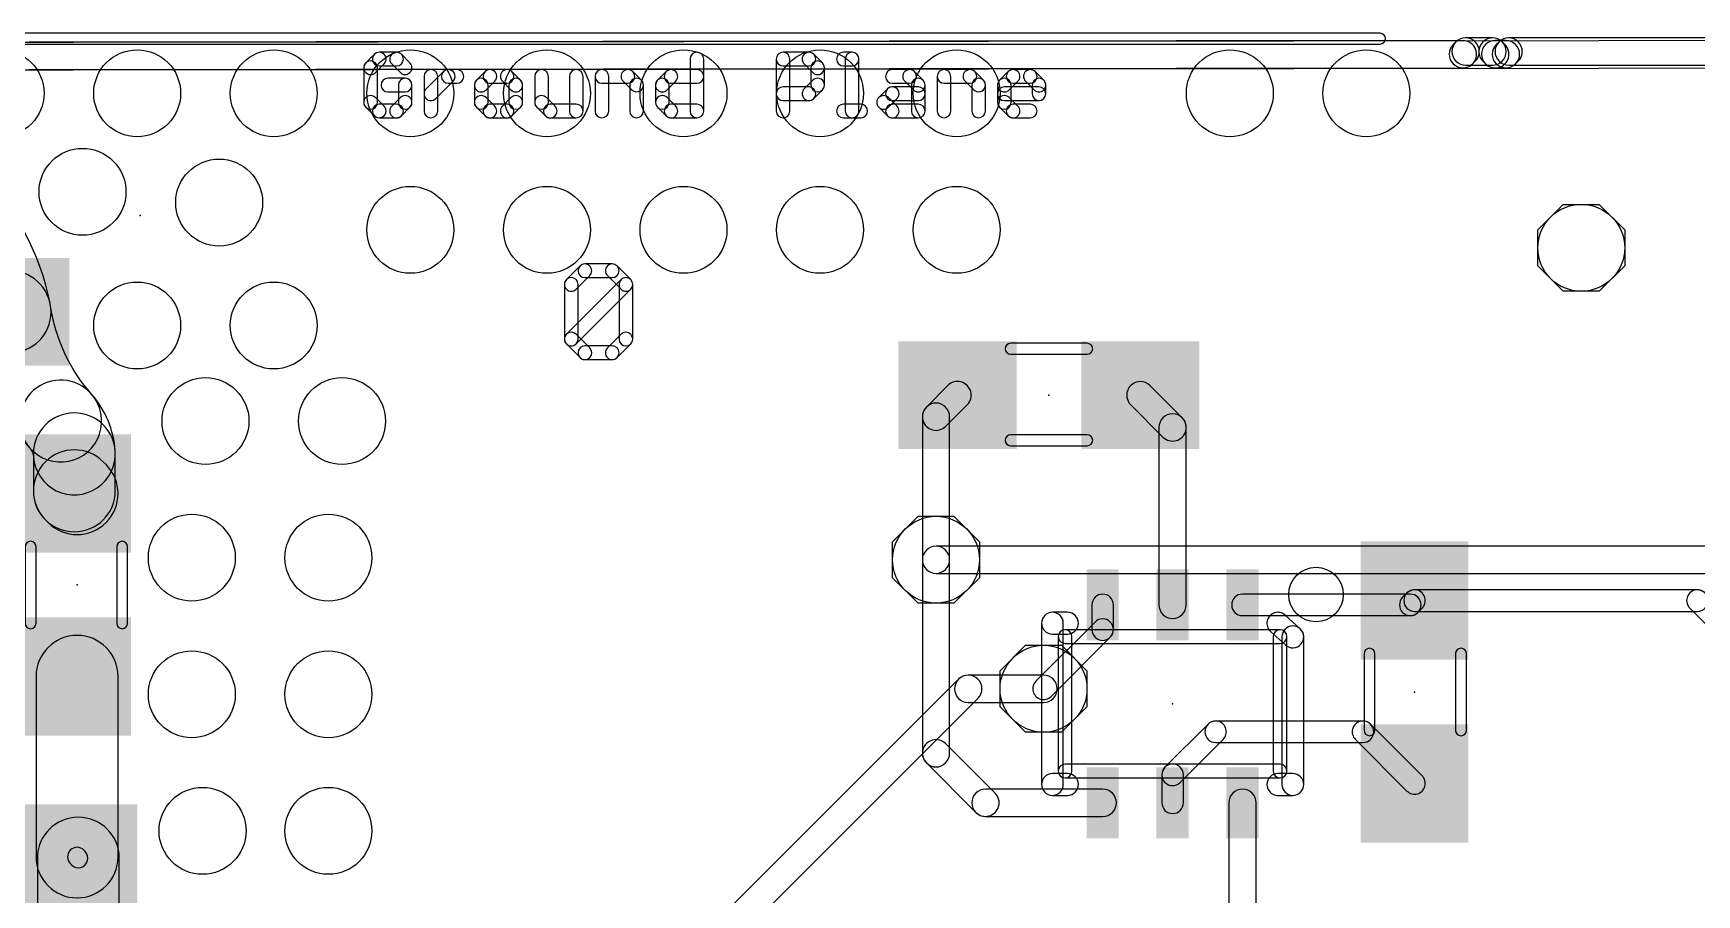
# Model space of a CAD drawing. Extents: x -21 to 88, y -12 to 76.
# Drawn here: x 43.91 to 59.37, y 25.39 to 33.4 of the extents above; entities that cross this region are included whole.
import ezdxf

# ---------------------------------------------------------------- set-up
doc = ezdxf.new("R2010")
doc.units = 0
for name, color, linetype in [('1', 22, 'CONTINUOUS'), ('16', 175, 'CONTINUOUS'), ('18', 82, 'CONTINUOUS'), ('21', 253, 'CONTINUOUS'), ('23', 7, 'CONTINUOUS'), ('51', 253, 'CONTINUOUS')]:
    doc.layers.add(name, color=color, linetype=linetype)

# ---------------------------------------------------------------- blocks, each defined once
blk = doc.blocks.new('RECT')
blk.add_solid([(-0.5, -0.5), (0.5, -0.5), (-0.5, 0.5), (0.5, 0.5)])
blk = doc.blocks.new('OCTAGONV')
blk.add_lwpolyline([(-0.5, -0.2071), (-0.5, 0.2071), (-0.2071, 0.5), (0.2071, 0.5), (0.5, 0.2071), (0.5, -0.2071), (0.2071, -0.5), (-0.2071, -0.5)], close=True)
blk = doc.blocks.new('ROUNDV')
blk.add_circle((0, 0), 0.5)

msp = doc.modelspace()

# ---------------------------------------------------------------- linework, layer by layer
at = {"layer": '1'}
for points in [[(57.1999, 33.327), (-6.8001, 33.252, 1), (-6.7999, 32.998), (57.2001, 33.073, 1)], [(57.1352, 33.3148), (57.1102, 33.2898, 1), (57.2898, 33.1102), (57.3148, 33.1352, 1)], [(57.475, 33.352), (57.225, 33.352, 1), (57.225, 33.098), (57.475, 33.098, 1)], [(57.5898, 33.2898), (57.5648, 33.3148, 1), (57.3852, 33.1352), (57.4102, 33.1102, 1)], [(57.6, 33.327), (57.5, 33.327, 1), (57.5, 33.073), (57.6, 33.073, 1)], [(57.5352, 33.3148), (57.5102, 33.2898, 1), (57.6898, 33.1102), (57.7148, 33.1352, 1)], [(84, 33.352), (57.625, 33.352, 1), (57.625, 33.098), (84, 33.098, 1)], [(43.3161, 30.732, 1), (44.0639, 30.878, 0.1555), (43.3822, 32.1223, 1), (42.8566, 31.5705, -0.1555)], [(44.0669, 30.8608, 1), (43.3131, 30.7492, 0.1445), (43.8746, 29.5375, 1), (44.447, 30.0405, -0.1445)], [(43.9077, 29.4581, 1), (44.6679, 29.5103, 0.1645), (44.447, 30.0405, 1), (43.8746, 29.5375, -0.1645)], [(52.3898, 29.7402), (52.5898, 29.9402, 1), (52.4102, 30.1198), (52.2102, 29.9198, 1)], [(54.5898, 29.8198), (54.2898, 30.1198, 1), (54.1102, 29.9402), (54.4102, 29.6402, 1)], [(44.6688, 29.1404), (44.6688, 29.4842, 1), (43.9068, 29.4842), (43.9068, 29.1404, 1)], [(52.427, 28.5), (52.427, 29.83, 1), (52.173, 29.83), (52.173, 28.5, 1)], [(54.627, 28.08), (54.627, 29.73, 1), (54.373, 29.73), (54.373, 28.08, 1)], [(44.5826, 29.3844), (44.5572, 29.4098, 1), (44.0184, 28.871), (44.0438, 28.8456, 1)], [(52.427, 26.7), (52.427, 28.5, 1), (52.173, 28.5), (52.173, 26.7, 1)], [(53.75, 28.08), (53.75, 27.85, 1), (53.95, 27.85), (53.95, 28.08, 1)], [(55.15, 27.98), (56.71, 27.98, 1), (56.71, 28.18), (55.15, 28.18, 1)], [(56.7807, 28.0093), (56.8207, 28.0493, 1), (56.6793, 28.1907), (56.6393, 28.1507, 1)], [(56.75, 28.02), (59.38, 28.02, 1), (59.38, 28.22), (56.75, 28.22, 1)], [(59.3093, 28.0493), (59.8293, 27.5293, 1), (59.9707, 27.6707), (59.4507, 28.1907, 1)], [(53.7793, 27.9207), (53.2293, 27.3707, 1), (53.3707, 27.2293), (53.9207, 27.7793, 1)], [(44.6942, 25.7368), (44.6942, 27.415, 1), (43.9322, 27.415), (43.9322, 25.7368, 1)], [(54.5707, 26.4293), (54.9707, 26.8293, 1), (54.8293, 26.9707), (54.4293, 26.5707, 1)], [(54.9, 26.8), (56.27, 26.8, 1), (56.27, 27), (54.9, 27, 1)], [(56.1993, 26.8293), (56.6793, 26.3493, 1), (56.8207, 26.4907), (56.3407, 26.9707, 1)], [(52.8498, 26.3298), (52.3898, 26.7898, 1), (52.2102, 26.6102), (52.6702, 26.1502, 1)], [(54.6, 26.24), (54.6, 26.5, 1), (54.4, 26.5), (54.4, 26.24, 1)], [(53.85, 26.367), (52.76, 26.367, 1), (52.76, 26.113), (53.85, 26.113, 1)], [(55.023, 26.24), (55.023, 25, 1), (55.277, 25), (55.277, 26.24, 1)], [(44.706, 24.284), (44.706, 25.725, 1), (43.944, 25.725), (43.944, 24.284, 1)], [(44.3879, 25.7879), (44.3761, 25.7997, 1), (44.2503, 25.6739), (44.2621, 25.6621, 1)]]:
    msp.add_lwpolyline(points, format="xyb", close=True, dxfattribs=at)
at = {"layer": '16'}
for points in [[(-6.7999, 32.998), (84.0001, 33.098, 1), (83.9999, 33.352), (-6.8001, 33.252, 1)], [(52.3, 28.373), (60.2, 28.373, 1), (60.2, 28.627), (52.3, 28.627, 1)], [(52.5102, 27.3898), (49.3102, 24.1898, 1), (49.4898, 24.0102), (52.6898, 27.2102, 1)], [(53.3, 27.427), (52.6, 27.427, 1), (52.6, 27.173), (53.3, 27.173, 1)]]:
    msp.add_lwpolyline(points, format="xyb", close=True, dxfattribs=at)
at = {"layer": '21'}
for points in [[(48.9526, 31.0146), (49.0797, 31.1417, 1), (48.9899, 31.2316), (48.8628, 31.1044, 1)], [(49.0348, 31.1231), (49.289, 31.1231, 1), (49.289, 31.2502), (49.0348, 31.2502, 1)], [(49.2441, 31.1417), (49.3712, 31.0146, 1), (49.461, 31.1044), (49.3339, 31.2316, 1)], [(48.9712, 30.5511), (48.9712, 31.0595, 1), (48.8442, 31.0595), (48.8442, 30.5511, 1)], [(48.9526, 30.5062), (49.461, 31.0146, 1), (49.3712, 31.1044), (48.8628, 30.596, 1)], [(49.3526, 31.0595), (49.3526, 30.5511, 1), (49.4796, 30.5511), (49.4796, 31.0595, 1)], [(49.0797, 30.4689), (48.9526, 30.596, 1), (48.8628, 30.5062), (48.9899, 30.3791, 1)], [(49.289, 30.4875), (49.0348, 30.4875, 1), (49.0348, 30.3605), (49.289, 30.3605, 1)], [(49.3712, 30.596), (49.2441, 30.4689, 1), (49.3339, 30.3791), (49.461, 30.5062, 1)], [(53.2808, 27.9093), (53.2808, 26.4107, 1), (53.484, 26.4107), (53.484, 27.9093, 1)], [(53.5221, 28.0109), (53.3824, 28.0109, 1), (53.3824, 27.8077), (53.5221, 27.8077, 1)], [(55.6859, 27.8575), (55.5462, 27.9845, 1), (55.4096, 27.8341), (55.5493, 27.7071, 1)], [(55.7192, 26.4107), (55.7192, 27.7823, 1), (55.516, 27.7823), (55.516, 26.4107, 1)], [(53.3824, 26.3091), (53.5221, 26.3091, 1), (53.5221, 26.5123), (53.3824, 26.5123, 1)], [(55.4779, 26.3091), (55.6176, 26.3091, 1), (55.6176, 26.5123), (55.4779, 26.5123, 1)]]:
    msp.add_lwpolyline(points, format="xyb", close=True, dxfattribs=at)
msp.add_circle((55.8335, 28.176), 0.254, dxfattribs=at)
at = {"layer": '23'}
for p in [(44.9, 31.7), (53.35, 30.03), (44.3132, 28.265), (56.75, 27.27), (54.5, 27.16)]:
    msp.add_point(p, dxfattribs=at)
at = {"layer": '51'}
for points in [[(43.266, 33.295), (56.429, 33.295, 1), (56.429, 33.395), (43.266, 33.395, 1)], [(47.0776, 33.1998), (46.9971, 33.1193, 1), (47.0869, 33.0295), (47.1674, 33.11, 1)], [(46.9785, 33.0744), (46.9785, 32.7524, 1), (47.1055, 32.7524), (47.1055, 33.0744, 1)], [(47.2835, 33.2184), (47.1225, 33.2184, 1), (47.1225, 33.0914), (47.2835, 33.0914, 1)], [(47.4089, 33.1193), (47.3284, 33.1998, 1), (47.2386, 33.11), (47.3191, 33.0295, 1)], [(50.0135, 33.1549), (50.0135, 32.6719, 1), (50.1405, 32.6719), (50.1405, 33.1549, 1)], [(50.9411, 32.6719), (50.9411, 33.1549, 1), (50.8141, 33.1549), (50.8141, 32.6719, 1)], [(50.8776, 33.0914), (51.1191, 33.0914, 1), (51.1191, 33.2184), (50.8776, 33.2184, 1)], [(51.0742, 33.11), (51.1547, 33.0295, 1), (51.2445, 33.1193), (51.164, 33.1998, 1)], [(51.1361, 33.0744), (51.1361, 32.9134, 1), (51.2631, 32.9134), (51.2631, 33.0744, 1)], [(51.4389, 33.0914), (51.5194, 33.0914, 1), (51.5194, 33.2184), (51.4389, 33.2184, 1)], [(51.4559, 33.1549), (51.4559, 32.6719, 1), (51.5829, 32.6719), (51.5829, 33.1549, 1)], [(47.364, 32.9769), (47.203, 32.9769, 1), (47.203, 32.8499), (47.364, 32.8499, 1)], [(47.4275, 32.7524), (47.4275, 32.9134, 1), (47.3005, 32.9134), (47.3005, 32.7524, 1)], [(47.6668, 32.6719), (47.6668, 32.9939, 1), (47.5398, 32.9939), (47.5398, 32.6719, 1)], [(47.6482, 32.788), (47.8092, 32.949, 1), (47.7194, 33.0388), (47.5584, 32.8778, 1)], [(47.7643, 32.9304), (47.8448, 32.9304, 1), (47.8448, 33.0574), (47.7643, 33.0574, 1)], [(48.1066, 33.0388), (48.0261, 32.9583, 1), (48.1159, 32.8685), (48.1964, 32.949, 1)], [(48.0075, 32.9134), (48.0075, 32.7524, 1), (48.1345, 32.7524), (48.1345, 32.9134, 1)], [(48.3125, 33.0574), (48.1515, 33.0574, 1), (48.1515, 32.9304), (48.3125, 32.9304, 1)], [(48.4379, 32.9583), (48.3574, 33.0388, 1), (48.2676, 32.949), (48.3481, 32.8685, 1)], [(48.4565, 32.7524), (48.4565, 32.9134, 1), (48.3295, 32.9134), (48.3295, 32.7524, 1)], [(48.5688, 32.9939), (48.5688, 32.7524, 1), (48.6958, 32.7524), (48.6958, 32.9939, 1)], [(49.0178, 32.6719), (49.0178, 32.9939, 1), (48.8908, 32.9939), (48.8908, 32.6719, 1)], [(49.2571, 32.6719), (49.2571, 32.9939, 1), (49.1301, 32.9939), (49.1301, 32.6719, 1)], [(49.1936, 32.9304), (49.4352, 32.9304, 1), (49.4352, 33.0574), (49.1936, 33.0574, 1)], [(49.3903, 32.949), (49.4708, 32.8685, 1), (49.5606, 32.9583), (49.4801, 33.0388, 1)], [(49.4522, 32.9134), (49.4522, 32.6719, 1), (49.5792, 32.6719), (49.5792, 32.9134, 1)], [(49.7999, 32.8685), (49.8804, 32.949, 1), (49.7906, 33.0388), (49.7101, 32.9583, 1)], [(49.8185, 32.7524), (49.8185, 32.9134, 1), (49.6915, 32.9134), (49.6915, 32.7524, 1)], [(49.8355, 32.9304), (50.077, 32.9304, 1), (50.077, 33.0574), (49.8355, 33.0574, 1)], [(51.1547, 32.9583), (51.0742, 32.8778, 1), (51.164, 32.788), (51.2445, 32.8685, 1)], [(51.8936, 32.9304), (52.0546, 32.9304, 1), (52.0546, 33.0574), (51.8936, 33.0574, 1)], [(52.0097, 32.949), (52.0902, 32.8685, 1), (52.18, 32.9583), (52.0995, 33.0388, 1)], [(52.0716, 32.9134), (52.0716, 32.6719, 1), (52.1986, 32.6719), (52.1986, 32.9134, 1)], [(52.4379, 32.6719), (52.4379, 32.9939, 1), (52.3109, 32.9939), (52.3109, 32.6719, 1)], [(52.3744, 32.9304), (52.6159, 32.9304, 1), (52.6159, 33.0574), (52.3744, 33.0574, 1)], [(52.571, 32.949), (52.6515, 32.8685, 1), (52.7413, 32.9583), (52.6608, 33.0388, 1)], [(52.6329, 32.9134), (52.6329, 32.6719, 1), (52.7599, 32.6719), (52.7599, 32.9134, 1)], [(52.9806, 32.8685), (53.0611, 32.949, 1), (52.9713, 33.0388), (52.8908, 32.9583, 1)], [(52.9992, 32.7524), (52.9992, 32.9134, 1), (52.8722, 32.9134), (52.8722, 32.7524, 1)], [(53.0162, 32.9304), (53.1772, 32.9304, 1), (53.1772, 33.0574), (53.0162, 33.0574, 1)], [(53.1323, 32.949), (53.2128, 32.8685, 1), (53.3026, 32.9583), (53.2221, 33.0388, 1)], [(53.1942, 32.9134), (53.1942, 32.8329, 1), (53.3212, 32.8329), (53.3212, 32.9134, 1)], [(46.9971, 32.7075), (47.0776, 32.627, 1), (47.1674, 32.7168), (47.0869, 32.7973, 1)], [(47.3284, 32.627), (47.4089, 32.7075, 1), (47.3191, 32.7973), (47.2386, 32.7168, 1)], [(48.0261, 32.7075), (48.1066, 32.627, 1), (48.1964, 32.7168), (48.1159, 32.7973, 1)], [(48.3574, 32.627), (48.4379, 32.7075, 1), (48.3481, 32.7973), (48.2676, 32.7168, 1)], [(48.5874, 32.7075), (48.6679, 32.627, 1), (48.7577, 32.7168), (48.6772, 32.7973, 1)], [(49.8804, 32.7168), (49.7999, 32.7973, 1), (49.7101, 32.7075), (49.7906, 32.627, 1)], [(51.1191, 32.8964), (50.8776, 32.8964, 1), (50.8776, 32.7694), (51.1191, 32.7694, 1)], [(51.858, 32.7075), (51.9385, 32.788, 1), (51.8487, 32.8778), (51.7682, 32.7973, 1)], [(51.9385, 32.7168), (51.858, 32.7973, 1), (51.7682, 32.7075), (51.8487, 32.627, 1)], [(51.8936, 32.7694), (52.1351, 32.7694, 1), (52.1351, 32.8964), (51.8936, 32.8964, 1)], [(53.2577, 32.8964), (52.9357, 32.8964, 1), (52.9357, 32.7694), (53.2577, 32.7694, 1)], [(53.0611, 32.7168), (52.9806, 32.7973, 1), (52.8908, 32.7075), (52.9713, 32.627, 1)], [(47.1225, 32.6084), (47.2835, 32.6084, 1), (47.2835, 32.7354), (47.1225, 32.7354, 1)], [(48.1515, 32.6084), (48.3125, 32.6084, 1), (48.3125, 32.7354), (48.1515, 32.7354, 1)], [(48.7128, 32.6084), (48.9543, 32.6084, 1), (48.9543, 32.7354), (48.7128, 32.7354, 1)], [(50.077, 32.7354), (49.8355, 32.7354, 1), (49.8355, 32.6084), (50.077, 32.6084, 1)], [(51.4389, 32.6084), (51.5999, 32.6084, 1), (51.5999, 32.7354), (51.4389, 32.7354, 1)], [(52.1351, 32.7354), (51.8936, 32.7354, 1), (51.8936, 32.6084), (52.1351, 32.6084, 1)], [(53.1772, 32.7354), (53.0162, 32.7354, 1), (53.0162, 32.6084), (53.1772, 32.6084, 1)], [(52.994, 30.4112), (53.706, 30.4112, 1), (53.706, 30.5128), (52.994, 30.5128, 1)], [(52.994, 29.5602), (53.706, 29.5602, 1), (53.706, 29.6618), (52.994, 29.6618, 1)], [(43.932, 27.909), (43.932, 28.621, 1), (43.8304, 28.621), (43.8304, 27.909, 1)], [(44.783, 27.909), (44.783, 28.621, 1), (44.6814, 28.621), (44.6814, 27.909, 1)], [(55.5, 27.8485), (53.5, 27.8485, 1), (53.5, 27.7215), (55.5, 27.7215, 1)], [(53.4365, 27.785), (53.4365, 26.535, 1), (53.5635, 26.535), (53.5635, 27.785, 1)], [(55.5635, 26.535), (55.5635, 27.785, 1), (55.4365, 27.785), (55.4365, 26.535, 1)], [(56.2802, 27.626), (56.2802, 26.914, 1), (56.3818, 26.914), (56.3818, 27.626, 1)], [(57.1312, 27.626), (57.1312, 26.914, 1), (57.2328, 26.914), (57.2328, 27.626, 1)], [(53.5, 26.4715), (55.5, 26.4715, 1), (55.5, 26.5985), (53.5, 26.5985, 1)]]:
    msp.add_lwpolyline(points, format="xyb", close=True, dxfattribs=at)

# ---------------------------------------------------------------- block references
at = {"layer": '1', "xscale": 1.1}
for p, rotation in [((43.69, 30.805), 180), ((44.3132, 29.115), 90), ((56.75, 28.12), 270), ((44.3132, 27.415), 90), ((56.75, 26.42), 270), ((44.325, 25.725), 180)]:
    msp.add_blockref('RECT', p, dxfattribs=dict(at, rotation=rotation))
for p in [(52.5, 30.03), (54.2, 30.03)]:
    msp.add_blockref('RECT', p, dxfattribs=at)
at = {"layer": '1', "xscale": 0.3, "yscale": 0.66}
for p in [(53.85, 28.08), (54.5, 28.08), (55.15, 28.08)]:
    msp.add_blockref('RECT', p, dxfattribs=at)
at = {"layer": '1', "xscale": 0.3, "yscale": 0.66, "rotation": 180}
for p in [(53.85, 26.24), (54.5, 26.24), (55.15, 26.24)]:
    msp.add_blockref('RECT', p, dxfattribs=at)
at = {"layer": '18', "xscale": 0.808, "yscale": 0.808}
for name, p in [('ROUNDV', (43.602, 32.837)), ('ROUNDV', (43.602, 32.837)), ('ROUNDV', (43.602, 32.837)), ('ROUNDV', (43.602, 32.837)), ('ROUNDV', (44.872, 32.837)), ('ROUNDV', (44.872, 32.837)), ('ROUNDV', (44.872, 32.837)), ('ROUNDV', (44.872, 32.837)), ('ROUNDV', (46.142, 32.837)), ('ROUNDV', (46.142, 32.837)), ('ROUNDV', (46.142, 32.837)), ('ROUNDV', (46.142, 32.837)), ('ROUNDV', (47.412, 32.837)), ('ROUNDV', (47.412, 32.837)), ('ROUNDV', (47.412, 32.837)), ('ROUNDV', (47.412, 32.837)), ('ROUNDV', (48.682, 32.837)), ('ROUNDV', (48.682, 32.837)), ('ROUNDV', (48.682, 32.837)), ('ROUNDV', (48.682, 32.837)), ('ROUNDV', (49.952, 32.837)), ('ROUNDV', (49.952, 32.837)), ('ROUNDV', (49.952, 32.837)), ('ROUNDV', (49.952, 32.837)), ('ROUNDV', (51.222, 32.837)), ('ROUNDV', (51.222, 32.837)), ('ROUNDV', (51.222, 32.837)), ('ROUNDV', (51.222, 32.837)), ('ROUNDV', (52.492, 32.837)), ('ROUNDV', (52.492, 32.837)), ('ROUNDV', (52.492, 32.837)), ('ROUNDV', (52.492, 32.837)), ('ROUNDV', (55.032, 32.837)), ('ROUNDV', (55.032, 32.837)), ('ROUNDV', (55.032, 32.837)), ('ROUNDV', (55.032, 32.837)), ('ROUNDV', (56.302, 32.837)), ('ROUNDV', (56.302, 32.837)), ('ROUNDV', (56.302, 32.837)), ('ROUNDV', (56.302, 32.837)), ('ROUNDV', (44.364, 31.921)), ('ROUNDV', (44.364, 31.921)), ('ROUNDV', (44.364, 31.921)), ('ROUNDV', (44.364, 31.921)), ('ROUNDV', (45.634, 31.821)), ('ROUNDV', (45.634, 31.821)), ('ROUNDV', (45.634, 31.821)), ('ROUNDV', (45.634, 31.821)), ('ROUNDV', (47.412, 31.567)), ('ROUNDV', (47.412, 31.567)), ('ROUNDV', (47.412, 31.567)), ('ROUNDV', (47.412, 31.567)), ('ROUNDV', (48.682, 31.567)), ('ROUNDV', (48.682, 31.567)), ('ROUNDV', (48.682, 31.567)), ('ROUNDV', (48.682, 31.567)), ('ROUNDV', (49.952, 31.567)), ('ROUNDV', (49.952, 31.567)), ('ROUNDV', (49.952, 31.567)), ('ROUNDV', (49.952, 31.567)), ('ROUNDV', (51.222, 31.567)), ('ROUNDV', (51.222, 31.567)), ('ROUNDV', (51.222, 31.567)), ('ROUNDV', (51.222, 31.567)), ('ROUNDV', (52.492, 31.567)), ('ROUNDV', (52.492, 31.567)), ('ROUNDV', (52.492, 31.567)), ('ROUNDV', (52.492, 31.567)), ('OCTAGONV', (58.3, 31.4)), ('ROUNDV', (58.3, 31.4)), ('ROUNDV', (58.3, 31.4)), ('OCTAGONV', (58.3, 31.4)), ('ROUNDV', (44.872, 30.678)), ('ROUNDV', (44.872, 30.678)), ('ROUNDV', (44.872, 30.678)), ('ROUNDV', (44.872, 30.678)), ('ROUNDV', (46.142, 30.678)), ('ROUNDV', (46.142, 30.678)), ('ROUNDV', (46.142, 30.678)), ('ROUNDV', (46.142, 30.678)), ('ROUNDV', (45.507, 29.789)), ('ROUNDV', (45.507, 29.789)), ('ROUNDV', (45.507, 29.789)), ('ROUNDV', (45.507, 29.789)), ('ROUNDV', (46.777, 29.789)), ('ROUNDV', (46.777, 29.789)), ('ROUNDV', (46.777, 29.789)), ('ROUNDV', (46.777, 29.789)), ('ROUNDV', (45.38, 28.519)), ('ROUNDV', (45.38, 28.519)), ('ROUNDV', (45.38, 28.519)), ('ROUNDV', (45.38, 28.519)), ('ROUNDV', (46.65, 28.519)), ('ROUNDV', (46.65, 28.519)), ('ROUNDV', (46.65, 28.519)), ('ROUNDV', (46.65, 28.519)), ('OCTAGONV', (52.3, 28.5)), ('ROUNDV', (52.3, 28.5)), ('ROUNDV', (52.3, 28.5)), ('OCTAGONV', (52.3, 28.5)), ('OCTAGONV', (53.3, 27.3)), ('ROUNDV', (53.3, 27.3)), ('ROUNDV', (53.3, 27.3)), ('OCTAGONV', (53.3, 27.3)), ('ROUNDV', (45.38, 27.249)), ('ROUNDV', (45.38, 27.249)), ('ROUNDV', (45.38, 27.249)), ('ROUNDV', (45.38, 27.249)), ('ROUNDV', (46.65, 27.249)), ('ROUNDV', (46.65, 27.249)), ('ROUNDV', (46.65, 27.249)), ('ROUNDV', (46.65, 27.249)), ('ROUNDV', (45.48, 25.979)), ('ROUNDV', (45.48, 25.979)), ('ROUNDV', (45.48, 25.979)), ('ROUNDV', (45.48, 25.979)), ('ROUNDV', (46.65, 25.979)), ('ROUNDV', (46.65, 25.979)), ('ROUNDV', (46.65, 25.979)), ('ROUNDV', (46.65, 25.979))]:
    msp.add_blockref(name, p, dxfattribs=at)
at = {"layer": '51', "xscale": 0.5001, "yscale": 0.95}
for p in [(52.7619, 30.0351), (53.9303, 30.0351)]:
    msp.add_blockref('RECT', p, dxfattribs=at)
at = {"layer": '51'}
for p, xscale, yscale, rotation in [((44.3081, 28.8453), 0.5001, 0.95, 90), ((53.85, 28.0236), 0.2032, 0.3556, 180), ((54.5, 28.0236), 0.2032, 0.3556, 180), ((55.15, 28.0236), 0.2032, 0.3556, 180), ((56.7551, 27.8582), 0.5001, 0.95, 270), ((44.3081, 27.6769), 0.5001, 0.95, 90), ((56.7551, 26.6898), 0.5001, 0.95, 270), ((53.85, 26.2964), 0.2032, 0.3556, 180), ((54.5, 26.2964), 0.2032, 0.3556, 180), ((55.15, 26.2964), 0.2032, 0.3556, 180), ((44.0632, 25.7199), 0.5001, 0.95, 180)]:
    msp.add_blockref('RECT', p, dxfattribs=dict(at, xscale=xscale, yscale=yscale, rotation=rotation))

doc.saveas('drawing.dxf')
